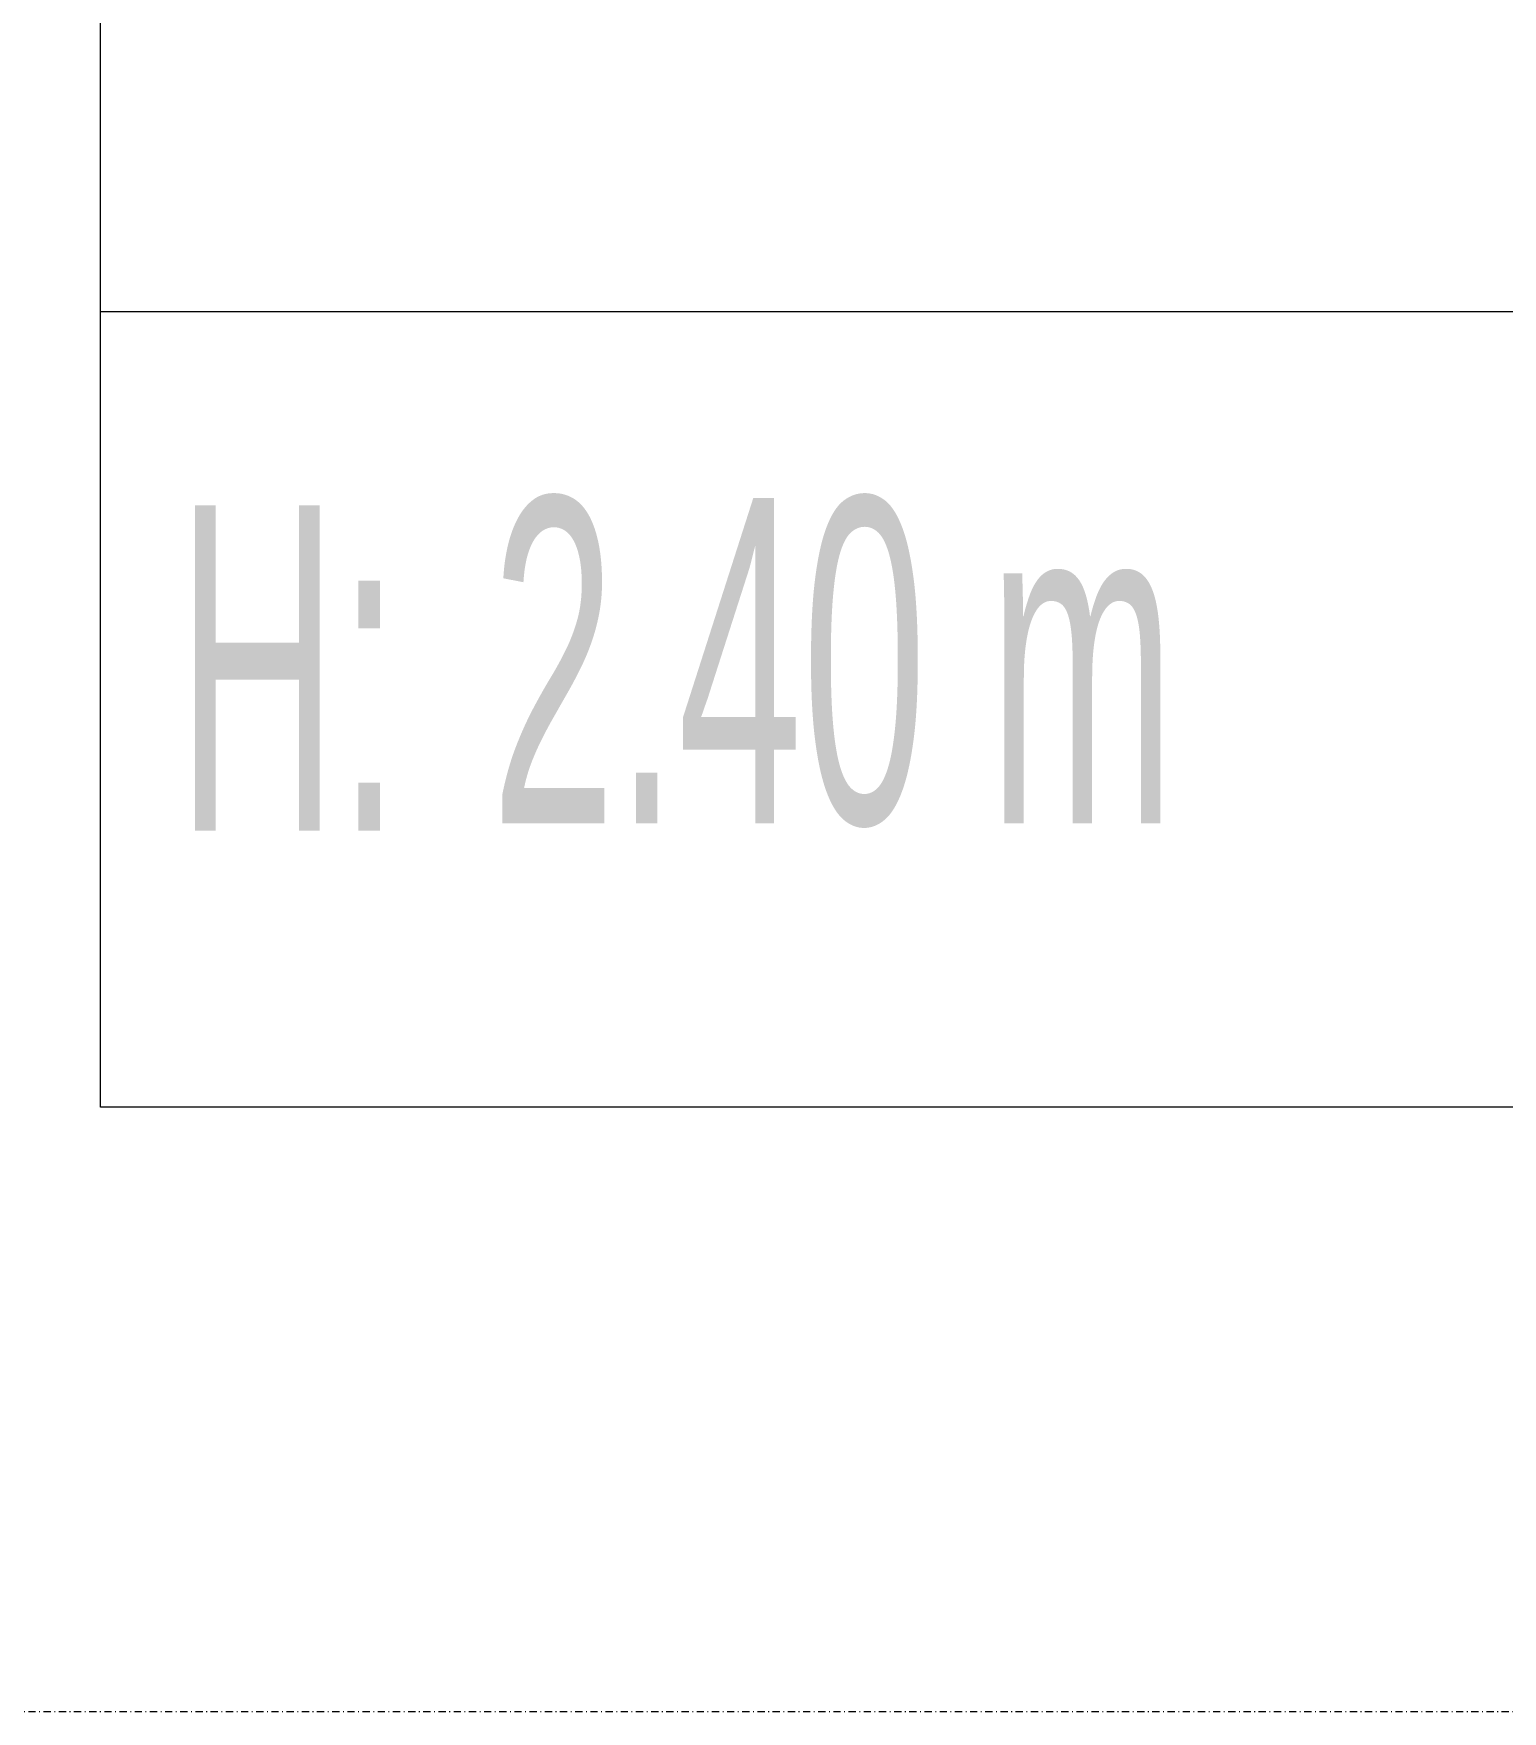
# Model space of a CAD drawing. Extents: x -9058 to 11890, y 0 to 6516.
# Drawn here: x 4144.2 to 4347.3, y 2960.9 to 3192.9 of the extents above; entities that cross this region are included whole.
import ezdxf
from ezdxf.enums import TextEntityAlignment as Align

# ---------------------------------------------------------------- set-up
doc = ezdxf.new("R2010")
doc.units = 0
doc.header["$MEASUREMENT"] = 0
doc.linetypes.add('DASHDOT', pattern=[1, 0.5, -0.25, 0, -0.25])
doc.linetypes.add('HIDDEN', pattern=[0.375, 0.25, -0.125])
doc.layers.get('0').update_dxf_attribs({"color": 9, "lineweight": 9})
for name, color, linetype, lineweight in [('21_mahal200', 9, 'Continuous', 9), ('21_mahal200 @ 20', 9, 'Continuous', 9), ('24', 9, 'DASHDOT', 9)]:
    doc.layers.add(name, color=color, linetype=linetype, lineweight=lineweight)
doc.styles.add('Arial', font='arial.ttf', dxfattribs={"height": 2.5})
doc.styles.add('MuuM_TEXT-STANDART', font='ARIALN.TTF')

# ---------------------------------------------------------------- blocks, each defined once
blk = doc.blocks.new('0a_roomno2')
blk.add_lwpolyline([(30, -16), (0, -16), (0, 0), (30, 0)], close=True)
blk.add_lwpolyline([(12, -10.5), (0, -10.5)])
at = {"style": 'MuuM_TEXT-STANDART', "width": 0.6}
blk.add_text('H:', height=2.25, dxfattribs=at).set_placement((0.525, -12.962), align=Align.MIDDLE_LEFT)
at = {"style": 'Arial'}
blk.add_attdef('ODANO', (0, 1.505), '', height=3, dxfattribs=at)
blk.add_attdef('MEKANADI', text='', height=3, dxfattribs=at).set_placement((0.525, -4.75), align=Align.BOTTOM_LEFT)
at = {"style": 'MuuM_TEXT-STANDART', "width": 0.6}
for tag, p in [('YER01', (15, -7)), ('TAVAN01', (20.625, -7)), ('DUVAR01', (26.25, -7)), ('YER02', (15, -10.375)), ('TAVAN02', (20.625, -10.375)), ('DUVAR02', (26.25, -10.375)), ('YER03', (15, -13.75)), ('TAVAN03', (20.625, -13.75)), ('DUVAR03', (26.25, -13.75))]:
    blk.add_attdef(tag, text='', height=2.25, dxfattribs=at).set_placement(p, align=Align.MIDDLE_CENTER)
at = {"style": 'MuuM_TEXT-STANDART'}
blk.add_attdef('M2', text='', height=2.25, dxfattribs=at).set_placement((1.323, -7.805), align=Align.MIDDLE_LEFT)
at = {"style": 'MuuM_TEXT-STANDART', "width": 0.6}
blk.add_attdef('TEMIZTAVANYUKSEKLIGI', text='', height=2.25, dxfattribs=at).set_placement((2.7, -13.162), align=Align.MIDDLE_LEFT)
blk = doc.blocks.new('*U1255')
at = {"layer": '21_mahal200 @ 20'}
ref = blk.add_blockref('0a_roomno2', (4153.45, 3364.43), dxfattribs=dict(at, xscale=20, yscale=20, zscale=20))
ref.add_attrib('TEMIZTAVANYUKSEKLIGI', '2.40 m', dxfattribs={"layer": '0', "height": 45, "style": 'MuuM_TEXT-STANDART', "width": 0.6}).set_placement((4207.45, 3106.19), align=Align.MIDDLE_LEFT)
blk = doc.blocks.new('AKS')
at = {"layer": '24', "ltscale": 2}
blk.add_lwpolyline([(3905.06, 2945.87), (4585.06, 2945.87)], dxfattribs=at)

msp = doc.modelspace()

# ---------------------------------------------------------------- block references
msp.add_blockref('AKS', (20, 15))
at = {"layer": '21_mahal200', "color": 6, "linetype": 'HIDDEN'}
msp.add_blockref('*U1255', (0, 0), dxfattribs=at)

doc.saveas('drawing.dxf')
